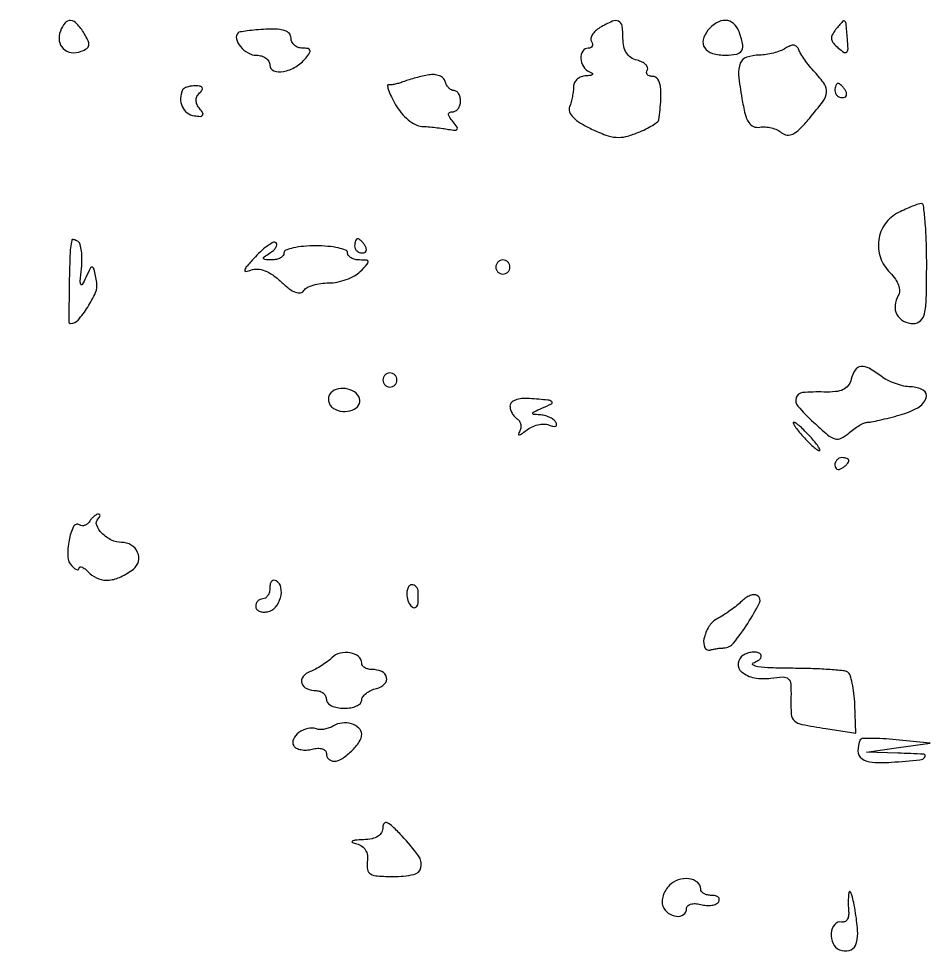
# Model space of a CAD drawing. Extents: x 0 to 5034, y 0 to 2560.
# Drawn here: x 4905.5 to 5034.5, y 863.1 to 996.2 of the extents above; entities that cross this region are included whole.
import ezdxf

# ---------------------------------------------------------------- set-up
doc = ezdxf.new("R2010")
doc.units = 0

msp = doc.modelspace()

# ---------------------------------------------------------------- linework, layer by layer
msp.add_lwpolyline([(4860.947806, 849.375, -0.000208), (4861.188992, 872.158542, -0.000253), (4861.434571, 893.5, 0.000485), (4861.65013, 913.020275, 0.0007), (4861.79983, 930.28125, 0.000358), (4861.895829, 944.924565, 0.011487), (4861.83456, 948.5, -0.00753), (4861.702192, 953.78366, -0.004429), (4861.695061, 960.103396, -0.001095), (4861.811246, 971.815914, -0.000038), (4862.367921, 1017.5, -0.000167), (4863.24921, 1087.471432, -0.000374), (4863.976365, 1140.639876, -0.000453)], format="xyb")
for points in [[(4911.335833, 994.432783, 0.126547), (4911.177086, 993.054257, 0.166736), (4911.743454, 991.932452, 0.164307), (4912.887265, 991.383981, 0.122565), (4914.285719, 991.556146, 0.057316), (4915.065888, 991.963217, 0.204919), (4915.363513, 992.426397, 0.153418), (4915.276172, 993.057274, 0.029062), (4914.71239, 994.088929, 0.043749), (4913.67985, 995.45939, 0.186151), (4912.781605, 995.915187, 0.254432), (4911.99828, 995.586948, 0.077478)], [(4987.728968, 994.908131, 0.051962), (4987.094167, 994.444276, 0.073147), (4986.648566, 993.904255, 0.094539), (4986.452394, 993.375621, 0.182072), (4986.537985, 992.93854, -0.089697), (4986.678876, 992.580248, -0.168473), (4986.636558, 992.275696, -0.176854), (4986.417956, 992.072525, -0.100016), (4986.059017, 992, 0.256354), (4985.294851, 991.580647, 0.157317), (4985.029103, 990.560848, 0.12343), (4985.396164, 989.385797, 0.161091), (4986.25, 988.662281, -0.051902), (4986.648042, 988.45138, -0.449116), (4986.672067, 988.275306, -0.185333), (4986.416573, 988.137165, -0.021021), (4985.75, 988.078947, 0.07878), (4985.081485, 987.941819, 0.087255), (4984.514063, 987.606591, 0.095877), (4984.134113, 987.128913, 0.120774), (4984, 986.581787, -0.030592), (4983.960361, 985.934534, -0.017202), (4983.837404, 985.156455, -0.017117), (4983.658611, 984.37658, -0.02671), (4983.44648, 983.721126, 0.186921), (4983.448817, 982.983857, 0.100108), (4983.949139, 982.207219, 0.063227), (4984.968588, 981.395131, 0.025833), (4986.530197, 980.552695, 0.022728), (4988.564852, 979.698167, 0.068428), (4990.032232, 979.376922, 0.079501), (4991.405371, 979.486715, 0.03858), (4993.083717, 980.034677, 0.016238), (4994.206762, 980.543181, 0.023023), (4995.167207, 981.072476, 0.020349), (4995.898708, 981.562695, 0.205621), (4996.081242, 981.87132, 0.014968), (4996.362179, 984.711918, 0.051951), (4996.29737, 986.554309, 0.103615), (4995.916236, 987.613321, 0.260365), (4995.224005, 988, -0.068512), (4994.75059, 988.065176, -0.142577), (4994.437097, 988.260354, -0.190434), (4994.330076, 988.54965, -0.133672), (4994.429736, 988.88631, 0.21724), (4994.477599, 989.264948, 0.124503), (4994.232402, 989.665037, 0.082294), (4993.710675, 990.028927, 0.047293), (4992.988753, 990.29269, -0.084232), (4992.116112, 990.686419, -0.102983), (4991.491826, 991.325558, -0.090537), (4991.122323, 992.230081, -0.051855), (4991, 993.40638, 0.036404), (4990.873146, 995.146369, 0.253969), (4990.379566, 995.805198, 0.215715), (4989.490049, 995.810075, 0.02695)], [(5003.036355, 994.543805, 0.111496), (5002.350993, 993.19674, 0.220264), (5002.567088, 992.042217, 0.171351), (5003.682451, 991.258087, 0.068444), (5005.559017, 991, 0.050214), (5007.100545, 991.155203, 0.223006), (5007.812135, 991.68448, 0.183453), (5007.938466, 992.653973, 0.033291), (5007.393011, 994.418213, 0.123356), (5006.626272, 995.51087, 0.172848), (5005.524696, 995.939567, 0.145991), (5004.253865, 995.599982, 0.081939)], [(5021.110114, 994.632679, 0.059657), (5020.640447, 993.905631, 0.150366), (5020.543641, 993.28966, 0.137803), (5020.808605, 992.690698, 0.046959), (5021.486522, 992.011185, 0.031699), (5022.312666, 991.409657, 0.359042), (5022.686039, 991.455983, 0.199543), (5022.862841, 991.920018, 0.013174), (5022.780746, 993.378507, 0.003848), (5022.590895, 995.47592, 0.210235), (5022.400375, 995.814613, 0.389374), (5022.10295, 995.785172, 0.009195)], [(4936.49529, 994.152234, 0.270237), (4936.26427, 993.321755, 0.109268), (4936.82135, 992.236436, 0.089375), (4937.907184, 991.320685, 0.131335), (4939.106989, 991, -0.072651), (4939.83036, 990.894335, -0.087439), (4940.443928, 990.586876, -0.100493), (4940.854106, 990.129934, -0.133588), (4941, 989.59362, 0.315143), (4941.556589, 988.798248, 0.137448), (4942.908725, 988.694678, 0.086917), (4944.653637, 989.371735, 0.08383), (4946.089686, 990.608065, 0.027203), (4946.622573, 991.326286, 0.230928), (4946.673215, 991.713522, 0.281348), (4946.401702, 991.941483, 0.037494), (4945.622445, 992, -0.086806), (4945.00293, 992.108372, -0.094203), (4944.476593, 992.419743, -0.100209), (4944.124537, 992.883825, -0.112783), (4944, 993.428911, 0.177905), (4943.769075, 994.057382, 0.133296), (4943.156069, 994.478125, 0.073643), (4942.076407, 994.685165, 0.023121), (4940.426389, 994.678911, 0.008566), (4939.031312, 994.585086, 0.012226), (4937.797515, 994.450399, 0.008223), (4936.781571, 994.297239, 0.152552)], [(5014, 991.983267, -0.05078), (5013.268149, 991.616697, -0.026608), (5012.297024, 991.305966, -0.026171), (5011.25769, 991.090796, -0.036222), (5010.309017, 991.015313, 0.07903), (5008.519767, 990.717889, 0.219257), (5007.612402, 989.865549, 0.121475), (5007.373089, 988.205905, 0.018833), (5007.827469, 984.890936, 0.017182), (5008.295701, 982.675044, 0.078989), (5008.80571, 981.469613, 0.157558), (5009.472161, 980.907876, 0.141228), (5010.373571, 980.810873, -0.061724), (5011.14944, 980.849783, -0.04349), (5012.012664, 980.710378, -0.043845), (5012.828571, 980.426645, -0.067708), (5013.461182, 980.032216, 0.143458), (5014.235959, 979.697543, 0.150409), (5015.052932, 979.842664, 0.079733), (5016.035237, 980.56417, 0.019665), (5017.386993, 982.048068, 0.014566), (5019.329558, 984.498123, 0.132064), (5019.829711, 985.755315, 0.184399), (5019.540114, 986.895782, 0.034176), (5018.151463, 988.607048, -0.016563), (5017.414364, 989.452735, -0.016127), (5016.728005, 990.352745, -0.016257), (5016.176945, 991.181562, -0.056139), (5015.901463, 991.763564, 0.109779), (5015.627365, 992.212027, 0.173838), (5015.227906, 992.409575, 0.12509), (5014.689085, 992.337019, 0.045804)], [(4963.5, 988.219994, 0.013956), (4962.624742, 988.047223, 0.009716), (4961.646875, 987.805611, 0.009808), (4960.71701, 987.536938, 0.019936), (4960, 987.282692, -0.021491), (4959.374915, 987.063228, -0.021902), (4958.737207, 986.899798, -0.022313), (4958.172636, 986.807262, -0.079353), (4957.807513, 986.82207, 0.524203), (4957.654967, 986.675115, 0.044413), (4957.815612, 986.046893, 0.029889), (4958.20651, 985.119432, 0.014669), (4958.807513, 983.987152, 0.044267), (4959.608278, 982.831093, 0.046272), (4960.589332, 981.852674, 0.050808), (4961.604749, 981.172725, 0.11225), (4962.5, 980.929811, -0.010765), (4963.396953, 980.873298, -0.006756), (4964.442956, 980.770496, -0.006781), (4965.470318, 980.641362, -0.012303), (4966.305807, 980.503782, 0.020213), (4967.239526, 980.365155, 0.295686), (4967.522891, 980.508389, 0.293135), (4967.509343, 980.826954, 0.019984), (4966.933363, 981.580293, -0.023693), (4966.424752, 982.255837, -0.140586), (4966.287684, 982.671361, -0.312359), (4966.44039, 982.911597, -0.100097), (4966.877555, 983, 0.132654), (4967.305595, 983.115597, 0.100549), (4967.670282, 983.440625, 0.087756), (4967.915635, 983.926827, 0.073201), (4968, 984.5, 0.059882), (4967.931052, 985.073633, 0.0787), (4967.727789, 985.559375, 0.096938), (4967.426773, 985.884661, 0.159035), (4967.073324, 986, -0.124552), (4966.694911, 986.09575, -0.0754), (4966.323883, 986.375572, -0.067667), (4966.01616, 986.789757, -0.064128), (4965.823324, 987.278543, 0.146071), (4965.547568, 987.740896, 0.089722), (4965.007476, 988.082493, 0.075859), (4964.288796, 988.253474, 0.06236)], [(4928.641145, 986.083333, 0.101169), (4928.356874, 984.885871, 0.115136), (4928.588159, 983.732079, 0.123333), (4929.28584, 982.856001, 0.127463), (4930.305807, 982.425622, 0.026127), (4931.155003, 982.346003, 0.240195), (4931.481215, 982.495696, 0.312146), (4931.501325, 982.809506, 0.037917), (4931.079601, 983.404087, -0.060944), (4930.687637, 984.014278, -0.110263), (4930.553153, 984.58965, -0.119649), (4930.67984, 985.135161, -0.07993), (4931.057127, 985.657127, 0.054986), (4931.417807, 986.107241, 0.276221), (4931.426062, 986.416667, 0.22776), (4931.145236, 986.613188, 0.0407), (4930.489345, 986.666667, 0.034389), (4929.8657, 986.623722, 0.042081), (4929.295791, 986.495312, 0.047224), (4928.8527, 986.307922, 0.161785)], [(5021, 986, 0.105053), (5021.081062, 985.618444, 0.099167), (5021.311086, 985.29375, 0.09642), (5021.654762, 985.076123, 0.093332), (5022.059017, 985, 0.108972), (5022.413961, 985.078288, 0.182303), (5022.6254, 985.29375, 0.161196), (5022.656512, 985.6179, 0.082592), (5022.5, 986, 0.029505), (5022.231006, 986.382774, 0.035638), (5021.933975, 986.70625, 0.038439), (5021.65171, 986.934461, 0.151918), (5021.440983, 987, 0.210953), (5021.272352, 986.92554, 0.081139), (5021.129539, 986.70625, 0.061769), (5021.032345, 986.382849, 0.042167)], [(5030, 968.712087, 0.120985), (5028.124662, 967.10948, 0.122002), (5027.212226, 964.82538, 0.119314), (5027.462376, 962.338676, 0.112378), (5028.821389, 960.178611, -0.043008), (5029.564003, 959.295936, -0.067498), (5030.020007, 958.417201, -0.085428), (5030.160289, 957.616526, -0.140049), (5029.974486, 956.958718, 0.11745), (5029.520011, 955.58613, 0.146033), (5029.791314, 954.275361, 0.148411), (5030.730918, 953.342103, 0.122441), (5032.106989, 953, 0.184346), (5033.115066, 953.384744, 0.156886), (5033.694323, 954.37255, 0.04969), (5033.948497, 956.483475, 0.005133), (5034, 961.5, 0.008276), (5033.946066, 964.758089, 0.013765), (5033.779688, 967.498795, 0.007383), (5033.549846, 969.724005, 0.385782), (5033.25, 969.985258, 0.077145), (5032.818554, 969.90958, 0.011437), (5031.985937, 969.605183, 0.012655), (5031.01215, 969.194988, 0.010589)], [(4912.940299, 964.809017, 0.038936), (4912.693896, 962.637991, 0.00557), (4912.586236, 958.160484, 0.001344), (4912.536123, 953.253726, 0.416419), (4912.787947, 953, 0.218456), (4913.841115, 953.483202, 0.035745), (4915.213814, 955.330623, 0.037527), (4916.322075, 957.395696, 0.153124), (4916.481627, 958.793607, 0.004748), (4916.099201, 960.682702, 0.238431), (4915.868548, 960.969477, 0.4002), (4915.595873, 960.874235, 0.008788), (4914.922143, 959.5, -0.016597), (4914.429182, 958.532994, -0.614847), (4914.235947, 958.540024, -0.129922), (4914.15613, 958.995436, -0.004553), (4914.325697, 960.794028, 0.024818), (4914.395235, 962.093056, 0.033117), (4914.321643, 963.271714, 0.034896), (4914.135107, 964.199887, 0.189503), (4913.833269, 964.603045, 0.028639), (4913.5094, 964.778428, 0.053138), (4913.227236, 964.875982, 0.08364), (4913.026211, 964.888019, 0.32941)], [(4953, 964, 0.105053), (4953.081062, 963.618444, 0.099167), (4953.311086, 963.29375, 0.09642), (4953.654762, 963.076123, 0.093332), (4954.059017, 963, 0.108972), (4954.413961, 963.078288, 0.182303), (4954.6254, 963.29375, 0.161196), (4954.656512, 963.6179, 0.082592), (4954.5, 964, 0.029505), (4954.231006, 964.382774, 0.035638), (4953.933975, 964.70625, 0.038439), (4953.65171, 964.934461, 0.151918), (4953.440983, 965, 0.210953), (4953.272352, 964.92554, 0.081139), (4953.129539, 964.70625, 0.061769), (4953.032345, 964.382849, 0.042167)], [(4938.944136, 962.440536, 0.007874), (4937.767139, 961.147467, 0.100993), (4937.442805, 960.582827, 0.555655), (4937.606593, 960.38609, 0.057211), (4938.324408, 960.570992, -0.107572), (4939.255344, 960.713679, -0.077531), (4940.284834, 960.486724, -0.061352), (4941.404487, 959.883336, -0.034352), (4942.603551, 958.902719, 0.025011), (4943.743141, 957.934691, 0.070867), (4944.650091, 957.424201, 0.130846), (4945.329453, 957.348511, 0.218025), (4945.80267, 957.657595, -0.1336), (4946.265766, 958.082394, -0.043886), (4947.1292, 958.436255, -0.040068), (4948.201318, 958.677288, -0.03584), (4949.339286, 958.75639, 0.049555), (4950.545601, 958.873502, 0.038023), (4951.821875, 959.229221, 0.039033), (4952.975655, 959.752589, 0.070496), (4953.803571, 960.375, 0.008423), (4954.783554, 961.38857, 0.204427), (4954.914835, 961.75, 0.374857), (4954.710846, 961.959454, 0.020334), (4953.714286, 962, -0.056395), (4953.058561, 962.074196, -0.075828), (4952.503571, 962.29375, -0.095027), (4952.131472, 962.618503, -0.167478), (4952, 963, 0.31052), (4951.732972, 963.388512, 0.036969), (4950.678125, 963.70625, 0.033738), (4949.224757, 963.927717, 0.020945), (4947.5, 964, 0.020945), (4945.775243, 963.927717, 0.033738), (4944.321875, 963.70625, 0.036969), (4943.267028, 963.388512, 0.31052), (4943, 963, -0.17131), (4942.865757, 962.619685, -0.095191), (4942.485937, 962.298248, -0.075283), (4941.919445, 962.083567, -0.055234), (4941.25, 962.015313, -0.012258), (4940.290329, 962.047248, -0.316514), (4940.097435, 962.200339, -0.321396), (4940.177801, 962.431142, -0.012468), (4940.97104, 962.96094, 0.042148), (4941.494524, 963.35738, 0.070654), (4941.848273, 963.779663, 0.104366), (4941.986065, 964.159198, 0.235641), (4941.891649, 964.441684, 0.317709), (4941.53469, 964.503014, 0.037855), (4940.798765, 964.080899, 0.0341), (4939.902698, 963.378804, 0.020957)], [(4973, 961, 0.099038), (4973.076342, 960.618362, 0.097945), (4973.29375, 960.29375, 0.097945), (4973.618362, 960.076342, 0.099038), (4974, 960, 0.099038), (4974.381638, 960.076342, 0.097945), (4974.70625, 960.29375, 0.097945), (4974.923658, 960.618362, 0.099038), (4975, 961, 0.099038), (4974.923658, 961.381638, 0.097945), (4974.70625, 961.70625, 0.097945), (4974.381638, 961.923658, 0.099038), (4974, 962, 0.099038), (4973.618362, 961.923658, 0.097945), (4973.29375, 961.70625, 0.097945), (4973.076342, 961.381638, 0.099038)], [(5023.3163, 945.101531, -0.096553), (5022.888312, 944.211642, -0.124295), (5022.186628, 943.641102, -0.086952), (5021.095303, 943.348577, -0.029199), (5019.440572, 943.29885, 0.027568), (5016.422914, 943.218008, 0.299979), (5015.511478, 942.503632, 0.268195), (5015.755725, 941.30436, 0.02362), (5018.00074, 938.999309, 0.012329), (5019.973121, 937.245864, 0.101165), (5021.023338, 936.671577, 0.192704), (5021.903598, 936.743902, 0.068317), (5022.966729, 937.46989, -0.024453), (5023.68166, 938.055953, -0.026574), (5024.431443, 938.552168, -0.027369), (5025.113427, 938.904426, -0.104376), (5025.578741, 939.005577, 0.047749), (5026.135577, 939.062278, 0.005898), (5027.330943, 939.315435, 0.006924), (5028.746661, 939.653405, 0.005675), (5030.25, 940.052581, 0.059735), (5032.736645, 941.075357, 0.177006), (5033.92195, 942.451955, 0.36971), (5033.523342, 943.551579, 0.12582), (5031.75, 944.031803, -0.051718), (5030.747293, 944.150144, -0.030728), (5029.590731, 944.485547, -0.030499), (5028.46639, 944.967116, -0.045509), (5027.55887, 945.531803, 0.032965), (5025.834933, 946.665354, 0.155439), (5024.690619, 946.906073, 0.23032), (5023.88377, 946.407142, 0.077267)], [(4957, 945, 0.099038), (4957.076342, 944.618362, 0.097945), (4957.29375, 944.29375, 0.097945), (4957.618362, 944.076342, 0.099038), (4958, 944, 0.099038), (4958.381638, 944.076342, 0.097945), (4958.70625, 944.29375, 0.097945), (4958.923658, 944.618362, 0.099038), (4959, 945, 0.099038), (4958.923658, 945.381638, 0.097945), (4958.70625, 945.70625, 0.097945), (4958.381638, 945.923658, 0.099038), (4958, 946, 0.099038), (4957.618362, 945.923658, 0.097945), (4957.29375, 945.70625, 0.097945), (4957.076342, 945.381638, 0.099038)], [(4949.465121, 942.943565, 0.109515), (4949.288636, 942.437276, 0.099838), (4949.33385, 941.88552, 0.09517), (4949.594463, 941.373159, 0.089465), (4950.031201, 940.980717, 0.117251), (4951.315466, 940.554928, 0.112625), (4952.674624, 940.743139, 0.149379), (4953.570477, 941.436222, 0.238667), (4953.709398, 942.373207, 0.169534), (4952.992206, 943.302562, 0.111481), (4951.713439, 943.777519, 0.112955), (4950.368131, 943.654251, 0.177039)], [(4975, 941.342039, 0.07266), (4975.075203, 940.827273, 0.052984), (4975.298542, 940.293076, 0.053235), (4975.627448, 939.820713, 0.075798), (4976.016312, 939.489919, -0.114024), (4976.349683, 939.159704, -0.098926), (4976.526028, 938.699422, -0.092469), (4976.517838, 938.179442, -0.085227), (4976.324353, 937.680902, 0.080101), (4976.184082, 937.330103, 0.538408), (4976.291201, 937.219028, 0.109185), (4976.651579, 937.37215, 0.015534), (4977.295307, 937.861876, -0.060409), (4978.053764, 938.338184, -0.052428), (4978.940881, 938.647327, -0.055138), (4979.81701, 938.753321, -0.094439), (4980.539203, 938.62333, 0.035818), (4981.125707, 938.445237, 0.153614), (4981.485328, 938.474665, 0.330852), (4981.606168, 938.673868, 0.115463), (4981.492921, 939.011454, 0.097555), (4981.136586, 939.395438, 0.049319), (4980.564708, 939.730261, 0.046371), (4979.883133, 939.970165, 0.051101), (4979.190983, 940.070285, -0.015651), (4978.320418, 940.13381, -0.479221), (4978.217153, 940.2939, -0.206801), (4978.414842, 940.515361, -0.007086), (4979.5, 941, 0.015146), (4980.890098, 941.647898, 0.550528), (4980.918704, 941.939265, 0.144519), (4980.37904, 942.151762, 0.003705), (4977.75, 942.364263, 0.038199), (4976.648678, 942.360831, 0.069214), (4975.770468, 942.166581, 0.100627), (4975.203276, 941.813764, 0.206291)], [(5016.5, 937, 0.012769), (5017.229731, 936.233916, 0.017642), (5017.92517, 935.5875, 0.014322), (5018.525997, 935.096686, 0.165568), (5018.809975, 935, 0.549874), (5018.889734, 935.12573, 0.034935), (5018.63142, 935.5875, 0.02599), (5018.159597, 936.232121, 0.012939), (5017.5, 937, 0.012769), (5016.770269, 937.766084, 0.017642), (5016.07483, 938.4125, 0.014322), (5015.474003, 938.903314, 0.165568), (5015.190025, 939, 0.549874), (5015.110266, 938.87427, 0.034935), (5015.36858, 938.4125, 0.02599), (5015.840403, 937.767879, 0.012939)], [(5021, 932.940983, 0.108972), (5021.078288, 932.586039, 0.182303), (5021.29375, 932.3746, 0.161196), (5021.6179, 932.343488, 0.082592), (5022, 932.5, 0.029505), (5022.382774, 932.768994, 0.035638), (5022.70625, 933.066025, 0.038439), (5022.934461, 933.34829, 0.151918), (5023, 933.559017, 0.210953), (5022.92554, 933.727648, 0.081139), (5022.70625, 933.870461, 0.061769), (5022.382849, 933.967655, 0.042167), (5022, 934, 0.105053), (5021.618444, 933.918938, 0.099167), (5021.29375, 933.688914, 0.09642), (5021.076123, 933.345238, 0.093332)], [(4915.489919, 924.983688, -0.079639), (4915.187764, 924.633937, -0.091133), (4914.804195, 924.415554, -0.100763), (4914.400264, 924.360706, -0.12253), (4914.037575, 924.476777, 0.446184), (4913.1929, 924.228595, 0.065113), (4912.566058, 922.30895, 0.05218), (4912.376546, 919.983551, 0.192955), (4912.944645, 918.655355, 0.034885), (4913.350656, 918.302364, 0.09607), (4913.689989, 918.136618, 0.231211), (4913.903627, 918.178065, 0.235392), (4914, 918.371429, -0.385174), (4914.137785, 918.523754, -0.140961), (4914.449126, 918.467124, -0.057596), (4914.941112, 918.14825, -0.023822), (4915.528939, 917.613918, 0.113161), (4916.774341, 916.833054, 0.108943), (4918.253536, 916.658234, 0.088537), (4919.916759, 917.129314, 0.051086), (4921.690559, 918.228348, 0.169251), (4922.391131, 919.300716, 0.166854), (4922.278862, 920.58347, 0.151513), (4921.37653, 921.614977, 0.138719), (4920.015456, 922, -0.113809), (4918.566962, 922.334029, -0.083291), (4917.21884, 923.295414, -0.107061), (4916.480446, 924.442847, -0.294033), (4916.675343, 925.342009, 0.04506), (4916.886493, 925.59508, 0.133007), (4916.961551, 925.806715, 0.259352), (4916.898657, 925.943435, 0.159357), (4916.725684, 926, 0.126005), (4916.448296, 925.928968, 0.046754), (4916.112022, 925.701458, 0.042618), (4915.775159, 925.372553, 0.039669)], [(4941, 915.559017, -0.062283), (4940.925455, 914.962904, -0.080552), (4940.70625, 914.457961, -0.097988), (4940.381379, 914.120018, -0.153634), (4940, 914, 0.106506), (4939.618461, 913.917795, 0.099407), (4939.29375, 913.684711, 0.096023), (4939.07607, 913.336415, 0.092041), (4939, 912.926676, 0.166524), (4939.131118, 912.543902, 0.121946), (4939.48631, 912.263617, 0.093109), (4940.022275, 912.132636, 0.061797), (4940.655524, 912.176676, 0.166972), (4941.785311, 912.829207, 0.109662), (4942.509181, 914.161547, 0.118199), (4942.572294, 915.597198, 0.209447), (4941.910933, 916.555046, 0.158234), (4941.565646, 916.639437, 0.191241), (4941.267587, 916.494695, 0.126796), (4941.066068, 916.11557, 0.059147)], [(4960.433813, 914.25, 0.085705), (4960.737239, 913.324228, 0.160477), (4961.299864, 912.784271, 0.342949), (4961.778136, 912.888291, 0.175747), (4962, 913.5), (4962, 914.146875), (4962, 915, 0.089971), (4961.930741, 915.381784, 0.095344), (4961.732242, 915.70625, 0.099759), (4961.436237, 915.923342, 0.108912), (4961.088484, 916, 0.200506), (4960.761327, 915.863311, 0.105714), (4960.520174, 915.485937, 0.076606), (4960.402446, 914.91991, 0.04951)], [(5007.809984, 913.667127, -0.02764), (5007.14, 913.067386, -0.013545), (5006.22629, 912.375974, -0.013393), (5005.235298, 911.706827, -0.018934), (5004.316192, 911.169221, 0.134456), (5003.166182, 910.079023, 0.082317), (5002.467587, 908.332601, 0.155504), (5002.584044, 907.0742, 0.403697), (5003.345329, 906.75, -0.039159), (5003.681909, 906.849159, -0.013985), (5004.174878, 906.938996, -0.013777), (5004.723415, 907.007776, -0.015836), (5005.25, 907.042326, 0.217067), (5006.652276, 907.73944, 0.02804), (5008.664499, 910.523274, 0.026805), (5010.318864, 913.438199, 0.387818), (5010.020191, 914.487521, 0.158733), (5009.592246, 914.591673, 0.069943), (5009.016625, 914.465511, 0.059084), (5008.390534, 914.144755, 0.048517)], [(4949.778939, 905.651556, -0.03448), (4949.158347, 905.117732, -0.019685), (4948.343007, 904.557433, -0.019591), (4947.474172, 904.055881, -0.030566), (4946.686618, 903.701109, 0.13093), (4945.697312, 902.991074, 0.255423), (4945.521309, 902.064685, 0.213211), (4946.224253, 901.283192, 0.104916), (4947.559017, 901, -0.085444), (4948.109279, 900.905276, -0.093672), (4948.576711, 900.632812, -0.100368), (4948.889332, 900.226816, -0.114527), (4949, 899.75, 0.191087), (4949.189346, 899.272647, 0.088204), (4949.734375, 898.867188, 0.068025), (4950.543227, 898.592117, 0.048028), (4951.5, 898.5, 0.04339), (4952.457051, 898.58321, 0.063129), (4953.265625, 898.832927, 0.082789), (4953.813044, 899.200117, 0.206554), (4954, 899.633369, -0.1576), (4954.153264, 900.107534, -0.067643), (4954.617056, 900.595174, -0.057463), (4955.296978, 901.022, -0.047536), (4956.100616, 901.316061, 0.126016), (4957.239385, 901.947802, 0.269931), (4957.513459, 902.878794, 0.230131), (4956.830943, 903.700082, 0.10666), (4955.440983, 904, -0.060079), (4954.889926, 904.066453, -0.078855), (4954.423289, 904.262322, -0.097032), (4954.110813, 904.552406, -0.15858), (4954, 904.893011, 0.227566), (4953.556233, 905.817546, 0.125139), (4952.388736, 906.348455, 0.105419), (4950.938977, 906.301676, 0.135061)], [(5008.016556, 906.010232, 0.233603), (5007.305793, 904.872119, 0.249376), (5007.80184, 903.663668, 0.127736), (5009.603101, 902.819171, 0.082698), (5011.917097, 902.774525, -0.024814), (5013.672002, 902.943709, -0.202484), (5014.411842, 902.671066, -0.19193), (5014.754586, 901.940966, -0.022025), (5014.783497, 900.090031, 0.021605), (5014.819318, 897.666251, 0.197572), (5015.266869, 896.735238, 0.137268), (5016.319082, 896.214254, 0.008734), (5019.743223, 895.628425), (5023.986445, 894.978532), (5023.82759, 899.032616, 0.019017), (5023.704528, 900.623645, 0.025486), (5023.465208, 902.050438, 0.024346), (5023.157887, 903.179166, 0.177508), (5022.817021, 903.613087, 0.115666), (5022.191187, 903.822752, 0.006204), (5020.090906, 903.992294, 0.009439), (5017.565365, 904.116814, 0.006721), (5014.732654, 904.164821, -0.008555), (5011.966577, 904.221851, -0.026084), (5010.096101, 904.390425, -0.10343), (5009.406452, 904.640732, -0.621815), (5009.433624, 904.922581, 0.043173), (5010.107109, 905.246559, 0.104864), (5010.510968, 905.618013, 0.204572), (5010.587442, 905.96883, 0.210081), (5010.385878, 906.261514, 0.106755), (5009.908424, 906.430875, 0.058524), (5009.285075, 906.43789, 0.05438), (5008.620332, 906.293204, 0.057716)], [(4950, 896, -0.051965), (4949.414845, 895.717527, -0.043559), (4948.748327, 895.541046, -0.045484), (4948.104089, 895.488831, -0.084962), (4947.590684, 895.582016, 0.147863), (4946.376852, 895.649412, 0.099821), (4945.111738, 895.058276, 0.120297), (4944.3282, 894.119018, 0.257843), (4944.372881, 893.205683, 0.141351), (4944.760448, 892.854364, 0.067429), (4945.404398, 892.640333, 0.058735), (4946.189697, 892.586145, 0.051881), (4947.000996, 892.710511, -0.049856), (4947.775012, 892.832365, -0.086541), (4948.419485, 892.757183, -0.126681), (4948.841275, 892.503889, -0.196983), (4949, 892.116631, 0.094896), (4949.081628, 891.690412, 0.096875), (4949.314732, 891.32801, 0.098858), (4949.662594, 891.085411, 0.103342), (4950.071429, 891, 0.146993), (4951.180241, 891.333174, 0.046985), (4952.53587, 892.424256, 0.046892), (4953.659578, 893.743608, 0.154147), (4954, 894.821583, 0.209082), (4953.615091, 895.701817, 0.11547), (4952.575702, 896.292003, 0.097696), (4951.222604, 896.416466, 0.11311)], [(5024.598361, 894.014107, 0.104327), (5024.26128, 892.430098, 0.242297), (5024.799689, 891.379701, 0.14115), (5026.301568, 890.846303, 0.033027), (5029, 890.860387, 0.004761), (5033.054248, 891.188572, 0.219064), (5033.760159, 891.59426, 0.589132), (5033.575412, 891.979754, 0.006279), (5029.916667, 892.150194), (5025.5, 892.300387), (5030, 892.939193), (5034.5, 893.577998), (5029.663227, 894.053106, 0.010286), (5027.792877, 894.198055, 0.01612), (5026.180254, 894.237632, 0.010291), (5024.870312, 894.200575, 0.283325)], [(4957, 881.646023, -0.124316), (4956.817492, 880.923318, -0.127239), (4956.314708, 880.381277, -0.091722), (4955.462216, 880.033937, -0.040476), (4954.25, 879.883999, 0.009335), (4953.084333, 879.813008, 0.118089), (4952.669002, 879.677864, 0.610506), (4952.681601, 879.510398, 0.036422), (4953.298843, 879.301268, -0.087303), (4954.037625, 878.964209, -0.109308), (4954.550317, 878.414812, -0.101883), (4954.806136, 877.668038, -0.0676), (4954.798843, 876.759287, 0.079274), (4954.815607, 875.656244, 0.224821), (4955.248747, 875.043978, 0.113308), (4956.254899, 874.746847, 0.014833), (4958.5, 874.675351, 0.050079), (4961.376541, 874.957874, 0.298836), (4962.397792, 875.965643, 0.215023), (4962.040007, 877.625296, 0.02986), (4959.726894, 880.396023, 0.012324), (4958.380703, 881.756892, 0.084288), (4957.604016, 882.285968, 0.344241), (4957.189886, 882.187579, 0.170234)], [(4997.571429, 873.428571, 0.062701), (4997.045075, 872.750596, 0.05825), (4996.687445, 871.946642, 0.06233), (4996.54326, 871.143736, 0.105285), (4996.649478, 870.471061, 0.143085), (4997.395076, 869.491594, 0.133412), (4998.571379, 869.034469, 0.181987), (4999.574583, 869.295597, 0.243689), (5000, 870.116631, -0.196983), (5000.158725, 870.503889, -0.126681), (5000.580515, 870.757183, -0.086541), (5001.224988, 870.832365, -0.049856), (5001.999004, 870.710511, 0.046215), (5002.805232, 870.577577, 0.054994), (5003.575304, 870.607491, 0.064046), (5004.198685, 870.78447, 0.15438), (5004.558021, 871.09388, 0.159385), (5004.641142, 871.437314, 0.191145), (5004.495569, 871.733827, 0.126121), (5004.115829, 871.934315, 0.05878), (5003.559017, 872, -0.055333), (5002.962643, 872.066201, -0.074909), (5002.457961, 872.262322, -0.094345), (5002.119439, 872.552301, -0.170202), (5002, 872.893011, 0.229439), (5001.535789, 873.851377, 0.137941), (5000.345053, 874.347111, 0.108961), (4998.83121, 874.200239, 0.118454)], [(5023.026751, 872.5, 0.040962), (5022.940126, 871.994551, 0.015177), (5022.898599, 871.273164, 0.014922), (5022.900735, 870.479634, 0.017421), (5022.951466, 869.727793, -0.065002), (5022.933301, 869.070003, -0.108295), (5022.732108, 868.556133, -0.144988), (5022.384607, 868.267043, -0.159314), (5021.949457, 868.227793, 0.286197), (5020.977942, 867.893424, 0.152357), (5020.489134, 866.66762, 0.121995), (5020.738661, 865.175865, 0.201633), (5021.646623, 864.305362, 0.146055), (5023.026021, 864.199842, 0.239966), (5023.912823, 864.923936, 0.115778), (5024.233282, 866.641026, 0.028881), (5023.935543, 869.5, 0.009527), (5023.667143, 870.970242, 0.023636), (5023.399746, 872.03125, 0.06218), (5023.18128, 872.522639, 0.665016)]]:
    msp.add_lwpolyline(points, format="xyb", close=True)

doc.saveas('drawing.dxf')
